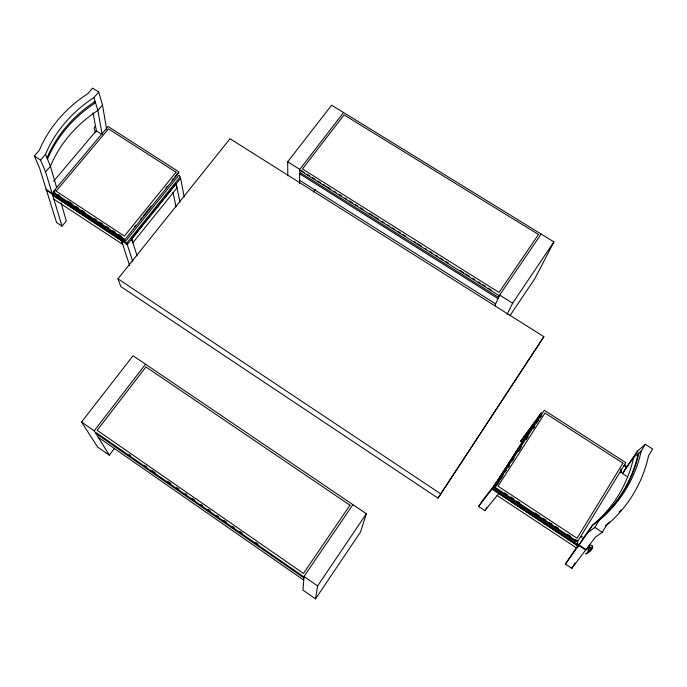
<?xml version="1.0" encoding="UTF-8"?>
<svg xmlns="http://www.w3.org/2000/svg" width="687" height="687" viewBox="0 0 687 687"><rect width="100%" height="100%" fill="white"/><g stroke="black" fill="none" stroke-linecap="round" stroke-linejoin="round"><path stroke-width="1.03" d="M299.558 183.455L299.764 169.406L343.543 112.539M620.859 472.038L621.005 469.204M577.209 544.525L577.441 540.6M352.903 504.67L304.015 576.487L302.984 590.15L315.513 598.875L360.477 532.09L366.343 513.773L133.038 355.746L81.555 422.016L97.606 447.048L109.31 455.206L114.48 448.413M315.513 598.875L317.617 585.942L366.343 513.773M592.434 547.015L592.031 548.432L589.489 546.861M588.338 550.004L587.943 551.403C591.876 551.163 595.758 544.035 589.188 545.349M494.76 305.775L499.681 295.067L541.141 234.052M94.969 126.331L94.11 128.297L95.381 132.359M507.023 314.44L512.614 303.199L553.911 241.91L331.598 105.197L287.69 161.814L287.767 175.735M553.911 241.91L534.907 278.561L509.969 315.668M438.005 498.152L543.872 336.699L230.025 138.731L117.975 278.845L120.809 286.548L438.005 498.152L543.872 336.699M577.037 546.809L565.367 564.044L571.807 568.321L595.423 537.079L602.284 532.305L606.578 525.212A141.282 132.436 31.6 0 0 648.545 455.79L652.65 448.997L645.316 444.326L637.699 450.878L625.582 468.379M565.367 564.044L588.149 532.305L594.839 527.427L599.141 520.342A140.758 132.076 30.7 0 0 641.203 451.101L645.316 444.326M571.807 568.321L575.053 562.979M577.836 541.227L625.78 462.626L544.293 410.285L494.803 487.135L577.363 541.571M582.911 538.599L578.866 545.238L492.631 488.337L478.624 506.431L484.893 510.596L498.839 493.421L578.265 546.079L492.004 489.144L540.678 413.54M626.81 476.28L622.534 473.532L626.415 467.151L623.727 465.425M588.149 532.305L592.366 525.366A137.744 129.525 31.2 0 0 633.654 457.516L637.699 450.878M484.893 510.596L487.109 507.143M478.624 506.431L482.514 500.402L496.315 482.832L536.702 419.714L520.652 441.217L522.421 442.368M520.652 441.217L541.433 412.518L492.631 488.337M496.924 484.721L494.631 488.294L575.672 541.742M498.075 482.935L500.376 479.363M501.519 477.585L503.245 474.906M504.962 472.227L506.688 469.547M508.406 466.868L509.556 465.09M511.849 461.518L514.151 457.946M518.737 450.809L521.613 446.344M526.199 439.208L527.925 436.528M533.086 428.499L534.812 425.82M536.53 423.14L538.831 419.568M539.982 417.782L541.699 415.111M497.397 484.283L498.547 482.489M500.849 478.899L502.008 477.113M508.346 467.246L509.505 465.451M518.728 451.11L520.454 448.422M526.225 439.457L527.951 436.769M533.138 428.697L534.297 426.902M540.635 417.043L541.785 415.249M499.363 295.41L498.169 297.162L300.511 172.823M622.534 473.532L633.654 457.516L641.203 451.101M582.404 539.304L592.366 525.366L599.141 520.342M534.898 422.471L536.873 419.826M313.366 191.999L315.307 189.449M109.31 455.206L94.196 430.792L145.541 364.213M494.64 485.013L496.315 482.832M164.811 197.624L176.095 183.618L176.963 187.903L132.857 242.751L131.629 238.818L143.574 223.988M144.905 222.339L163.48 199.273M180.612 178.302L127.258 244.546L52.822 195.245L121.419 240.467L122.724 244.392L53.844 199.17M121.419 240.467L129.637 265.577M134.326 226.976L135.674 225.302M140.38 219.471L141.728 217.805M143.076 216.139L151.149 206.134M165.962 187.8L167.31 186.134M172.016 180.295L173.364 178.629M174.713 176.963L178.079 172.798M178.603 175.468L125.687 241.06L55.63 194.893L54.522 192.283M132.728 261.404L126.777 243.069L180.295 176.662L184.219 196.937M106.64 129.362L102.509 104.974L98.713 92.024L92.59 88.125L87.833 93.672A132.282 118.903 -8.3 0 0 39.305 150.255L34.35 156.035L39.511 167.954L56.574 222.536L62.028 226.152L66.33 220.974L61.049 202.811M55.57 190.041L52.264 193.957L126.777 243.069M53.328 191.57L108.125 126.494L178.723 171.793L178.886 172.669L125.017 239.402L53.689 192.42M53.603 181.248L96.223 130.796L101.375 134.12M62.028 226.152L45.6 171.948L50.434 166.254A129.474 116.979 -8.2 0 1 97.855 110.444L102.509 104.974M45.6 171.948L40.55 160.088L45.497 154.3A132.162 119.006 -8 0 1 93.964 97.588L98.713 92.024M576.711 544.198L577.269 543.803L586.166 549.669L588.209 547.47M588.476 547.651L586.166 549.669M585.59 550.064L587.479 548.132L585.59 550.064L576.762 544.164M591.284 549.566L589.704 551.051L588.948 549.514M577.252 544.49L577.767 544.13L577.475 540.841M588.338 549.231L591.713 546.972M590.408 550.15L585.625 554.005C588.57 552.88 594.976 548.673 588.656 546.68M55.578 193.451L52.968 193.863L53.354 194.765M287.69 161.814L299.764 169.406M499.681 295.067L512.614 303.199M301.464 170.72L304.186 172.428M306.909 174.137L309.631 175.846M312.345 177.564L315.067 179.273M317.789 180.982L320.511 182.69M323.233 184.399L325.045 185.542M326.857 186.684L330.481 188.959M334.114 191.244L335.926 192.386M339.55 194.661L341.37 195.804M344.994 198.079L346.806 199.221M349.528 200.93L352.251 202.648M354.973 204.357L357.695 206.066M360.409 207.775L363.131 209.483M369.477 213.477L373.11 215.752M374.922 216.894L378.546 219.179M382.178 221.454L383.99 222.597M387.614 224.881L389.435 226.014M392.148 227.732L394.87 229.441M397.593 231.15L400.315 232.859M403.037 234.568L405.759 236.276M413.918 241.412L415.729 242.554M417.541 243.687L421.174 245.972M424.798 248.247L426.61 249.39M430.242 251.674L432.054 252.816M435.678 255.092L437.499 256.234M440.212 257.943L442.935 259.652M445.657 261.361L448.379 263.078M460.17 270.489L463.794 272.765M465.606 273.907L469.238 276.183M472.862 278.467L474.674 279.609M478.307 281.885L480.119 283.027M482.841 284.736L485.563 286.445M488.277 288.162L490.999 289.871M299.755 170.273L499.355 295.779M299.704 173.82L498.041 298.639M299.601 180.312L495.628 303.886M93.801 101.676L95.536 102.792A131.08 118.19 -8.1 0 0 47.497 159.144M176.095 183.618L180.003 202.201M620.876 472.931L620.387 472.613L621.443 472.45L621.048 469.427M34.35 156.035L40.55 160.088M594.839 527.427L602.284 532.305M131.629 238.818L137.099 255.933M58.086 194.636L59.863 195.804M67.884 201.085L72.341 204.022M75.905 206.366L78.576 208.127M82.139 210.48L84.81 212.24M94.608 218.689L96.395 219.866M99.959 222.21L102.629 223.971M106.193 226.315L108.864 228.075M112.428 230.428L115.098 232.189M118.662 234.533L121.333 236.294M45.909 189.208L53.388 194.138L53.809 195.125M46.347 190.205L53.397 194.85M504.619 492.871L507.298 494.649M510.879 497.01L513.567 498.779M517.148 501.141L519.836 502.91M535.053 512.94L539.535 515.894M543.116 518.256L545.796 520.025M549.377 522.386L552.065 524.155M555.646 526.517L558.333 528.286M567.282 534.194L570.871 536.556M575.345 539.501L577.132 540.686M497.13 495.516L576.779 548.114M117.975 278.845L440.582 493.747M128.821 454.365L130.582 455.584M144.648 465.357L146.408 466.576M151.681 470.234L155.202 472.682M167.516 481.226L171.029 483.674M176.31 487.332L178.946 489.17M185.104 493.438L186.864 494.666M192.137 498.324L194.773 500.162M200.93 504.43L202.691 505.649M207.963 509.316L210.608 511.145M216.766 515.422L218.518 516.641M223.799 520.308L226.435 522.137M232.592 526.414L234.353 527.633M239.626 531.3L242.262 533.129M255.452 542.292L258.097 544.121M81.555 422.016L94.196 430.792M304.015 576.487L317.617 585.942M96.386 432.75L303.757 576.771M95.819 433.42L303.903 577.965M98.207 437.267L303.74 580.12M45.497 154.3L50.434 166.254L56.592 187.465M93.964 97.588L97.855 110.444L102.2 134.643M173.012 192.446L176.061 206.83M179.41 175.34L179.582 176.207M93.028 112.874L96.429 130.934M46.999 157.941A131.346 118.396 -8.1 0 1 95.15 101.496M608.94 522.627A140.054 131.397 31.8 0 1 605.273 525.924M638.91 453.051A139.839 131.303 30.9 0 1 597.072 521.88M638.146 453.703A139.538 131.045 30.9 0 1 596.393 522.378M621.074 509.917A140.354 131.655 31.8 0 1 619.185 512.176M609.652 522.129A140.354 131.655 31.8 0 1 605.968 525.426M622.946 463.15L577.08 538.264L498.015 486.173L544.997 413.059L622.946 463.15M538.471 234.499L499.028 292.473L302.452 168.976L344.058 114.884L538.471 234.499M349.966 505.211L303.456 573.456L97.15 430.277L145.945 366.935L349.966 505.211M176.001 172.222L124.381 236.079L56.094 191.132L108.477 128.873L176.001 172.222M625.222 465.142L624.586 465.683L625.711 465.46L625.222 465.142M581.709 536.521L581.142 536.933L581.691 537.217L582.207 536.848L581.709 536.521"/></g></svg>
